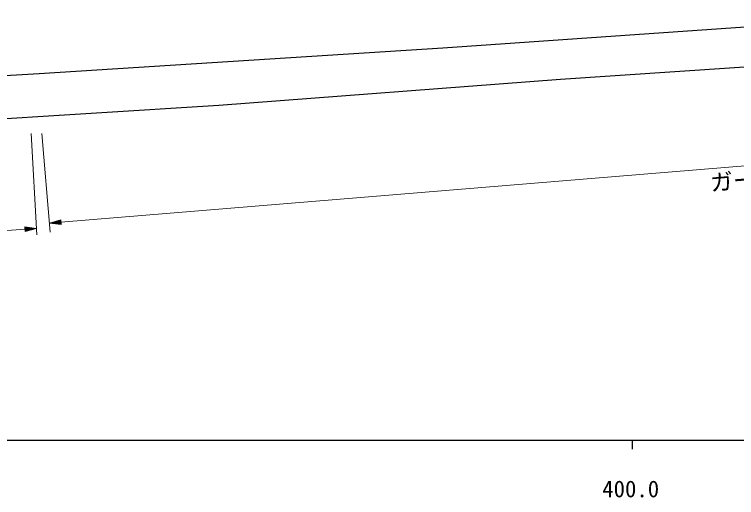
# Model space of a CAD drawing. Units: millimetres, scale not verified. Extents: x 40000 to 680000, y 20000 to 380000.
# Drawn here: x 400324 to 479443, y 198715 to 251624 of the extents above; entities that cross this region are included whole.
import ezdxf
from ezdxf.enums import TextEntityAlignment as Align

# ---------------------------------------------------------------- set-up
doc = ezdxf.new("R2010")
doc.units = ezdxf.units.MM
doc.header["$LTSCALE"] = 1000
for name, color, linetype, lineweight in [('M-BGD', 7, 'Continuous', 25), ('M-STR-HTXT', 7, 'Continuous', 13), ('M-TTL-BAND', 7, 'Continuous', 25)]:
    doc.layers.add(name, color=color, linetype=linetype, lineweight=lineweight)
doc.styles.add('ＭＳ ゴシック', font='')
doc.styles.get('ＭＳ ゴシック').set_extended_font_data('MS Gothic')

msp = doc.modelspace()

# ---------------------------------------------------------------- linework, layer by layer
at = {"layer": 'M-BGD'}
for points in [[(500369, 251624), (447253, 247931), (403028, 245117), (380516, 243822)], [(380707, 239057), (422726, 241679), (460140, 244525), (485755, 246268), (500912, 247275)]]:
    msp.add_lwpolyline(points, dxfattribs=at)
at = {"layer": 'M-STR-HTXT'}
for p, q in [((405416, 228885), (574185, 242745)), ((402168, 238570), (402778, 227483)), ((403316, 238570), (404252, 227786)), ((404170, 228783), (405396, 229134)), ((404170, 228783), (405416, 228885)), ((404170, 228783), (405437, 228636)), ((405412, 228935), (404415, 228853)), ((405420, 228835), (404424, 228753)), ((404661, 228923), (405408, 228985)), ((404677, 228724), (405424, 228785)), ((405404, 229035), (404906, 228994)), ((405428, 228736), (404930, 228695)), ((405151, 229064), (405400, 229084)), ((405183, 228665), (405433, 228686)), ((405437, 228636), (405396, 229134)), ((402739, 228197), (401474, 228356)), ((401474, 228356), (401510, 227857)), ((401727, 228324), (401477, 228306)), ((401481, 228256), (401980, 228292)), ((402233, 228260), (401485, 228206)), ((401488, 228156), (402486, 228228)), ((402739, 228197), (401492, 228106)), ((401495, 228056), (402493, 228129)), ((402247, 228061), (401499, 228007)), ((401503, 227957), (402001, 227993)), ((401756, 227925), (401506, 227907)), ((402739, 228197), (401510, 227857))]:
    msp.add_line(p, q, dxfattribs=at)
msp.add_arc((336605, 1139973), 914172, 261.91001, 274.07018, dxfattribs=at)
at = {"layer": 'M-TTL-BAND'}
for p, q in [((40000, 205000), (579000, 205000)), ((468000, 205000), (468000, 204000))]:
    msp.add_line(p, q, dxfattribs=at)

# ---------------------------------------------------------------- texts
at = {"layer": 'M-STR-HTXT', "style": 'ＭＳ ゴシック'}
msp.add_text('ガードパイプ  L=170.0', height=1833, rotation=4.695, dxfattribs=at).set_placement((489739, 232800), align=Align.BOTTOM_CENTER)
at = {"layer": 'M-TTL-BAND', "style": 'ＭＳ ゴシック'}
msp.add_text('400.0', height=1833, dxfattribs=at).set_placement((467844, 198195), align=Align.BOTTOM_CENTER)

doc.saveas('drawing.dxf')
